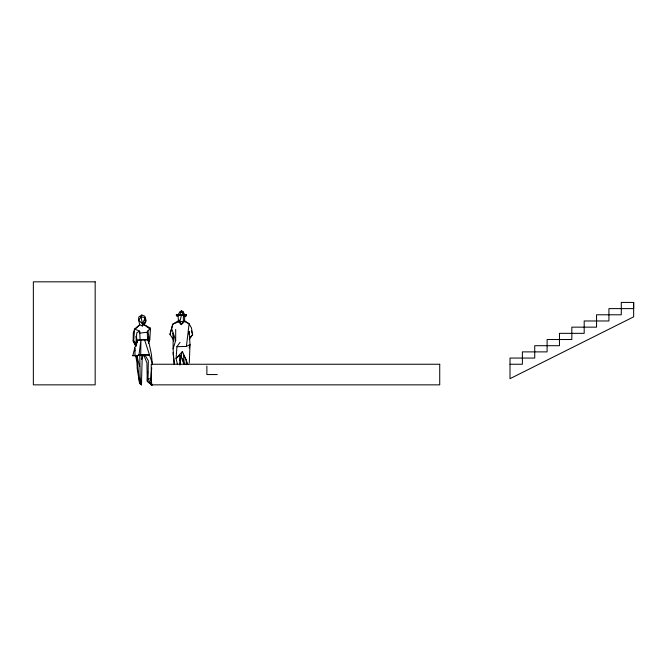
<?xml version="1.0" encoding="UTF-8"?>
<svg xmlns="http://www.w3.org/2000/svg" width="667" height="667" viewBox="0 0 667 667"><rect width="100%" height="100%" fill="white"/><g stroke="black" fill="none" stroke-linecap="round" stroke-linejoin="round"><path stroke-width="1" d="M174.087 364.232L173.112 348.758L173.12 333.233L173.678 335.117M633.65 302.426L633.65 308.613L608.921 308.613L608.921 320.977L584.192 320.977L584.192 333.342L559.463 333.342L559.463 345.698L534.734 345.698L534.734 358.062L510.013 358.062L510.013 378.673L633.65 316.85L633.65 302.426L621.285 302.426L621.285 314.791L596.556 314.791L596.556 327.155L571.827 327.155L571.827 339.52L547.098 339.52L547.098 351.884L522.378 351.884L522.378 364.249L510.013 364.249M173.112 348.758L175.679 340.462L175.696 329.448M183.375 315.124L183.358 321.202L181.282 324.621L178.598 321.819L178.014 315.758L181.532 314.941L184.709 315.633L184.534 321.461L181.282 324.621L179.84 321.661L181.532 314.941M148.566 342.304L149.775 339.711L150.525 328.197L147.899 330.882L149.333 339.678L140.095 339.578L137.535 340.328L134.726 347.999L132.825 355.728L136.802 355.744L139.795 354.777L142.254 355.769L141.421 384.892L139.62 383.458L140.17 378.973L139.795 354.777L149.525 355.027L152.184 362.931L152.009 364.874M137.51 342.088L137.535 340.328L149.333 339.678M138.961 355.244L140.712 354.627L140.945 339.728L138.961 355.244L135.109 355.669L134.726 347.999L135.059 350.892M147.724 371.461L147.274 381.266L152.009 385.176L147.999 378.989L148.324 360.714L144.856 354.819L144.214 355.995L146.907 362.873L147.274 381.266L152.009 385.176L150.784 378.522L151.751 367.8M188.994 334.342L189.095 331.349L190.02 344.572L189.286 363.031M149.508 328.723L144.03 324.604L145.123 322.611L145.314 317.584L144.731 316.141L141.788 315.016L138.778 316.975L138.628 320.235L139.77 324.787L142.296 326.005L144.03 324.604L146.19 320.86L145.314 317.584L141.054 316.9L138.628 320.235L142.405 323.737L142.296 326.005M180.048 342.354L176.913 346.707L176.096 358.538L177.38 364.232M148.382 338.669L148.516 336.835L147.724 340.754M180.19 364.816L180.999 355.744L182.424 351.467L188.044 364.549M176.913 346.707L186.418 346.39L189.086 323.812L184.534 321.461L179.84 321.661M140.095 339.578L139.678 331.157L134.617 329.056L133.283 332.841L133.192 341.012L135.951 346.498M184.659 316.091L184.709 315.633M133.667 338.052L133.192 341.012L135.651 345.406M141.646 359.455L142.254 355.769L140.437 355.528M144.33 322.82L144.03 324.604L150.525 328.197L149.733 329.748M144.764 320.594L145.314 317.584L142.405 323.737L145.123 322.611M173.687 340.145L169.977 334.434L172.786 324.17L179.423 320.11M179.932 360.43L180.999 355.744L179.765 355.144L176.096 358.538L182.424 351.467M189.161 347.982L190.02 344.572L186.418 346.39M169.977 334.434L172.786 324.17L178.598 321.819M141.788 315.016L141.054 316.9L142.405 323.737M178.598 315.666L177.922 315.266L179.982 314.49L181.491 310.714L183.117 311.806L185.001 315.208L183.967 315.674M137.535 340.328L135.818 344.039L136.385 345.781M147.607 339.486L147.257 332.208L147.899 330.882M148.458 342.329L149.775 339.711M177.922 315.266L179.59 312.231L181.491 310.714L183.133 314.465L185.001 315.208M189.278 339.411L192.646 334.576L191.429 327.872L189.086 323.812M135.109 355.669L135.618 355.711L136.935 362.206L137.227 368.934L139.62 383.458L141.629 381.257L141.421 384.892L140.17 378.973M189.303 338.219L192.646 334.576L191.354 330.89M135.076 329.181L139.77 324.787L134.617 329.056L133.683 340.32L135.818 344.039L136.802 332.708L139.678 331.157M184 316.625L186.543 315.183L185.768 314.516L176.271 314.941L176.605 315.866L177.906 316M184.826 316.308L186.477 315.674L185.768 314.516M184.876 316.15L186.477 315.674L186.435 315.066M132.825 355.728L134.551 355.236M147.999 378.989L150.784 378.522L150.925 380.373M139.62 383.458L136.802 355.744L143.447 354.744L140.712 354.627M139.478 333.158L147.257 332.208M179.59 312.231L183.117 311.806L183.75 314.707M142.546 355.995L144.481 355.786M179.982 314.49L183.133 314.465M217.292 374.554L206.87 374.554L206.87 366.083M183.608 314.591L177.097 314.532L176.605 315.866M144.856 354.819L149.525 355.027L144.514 339.586M180.265 314.757L176.271 314.941M184.084 320.393L188.778 323.537M150.35 383.2L151.267 385.017M180.999 355.744L183.959 364.432L182.783 358.721M137.185 342.054L135.893 336.276M171.761 328.898L175.679 340.462M136.293 342.071L136.852 343.972M136.802 355.744L139.67 366.533M148.508 343.397L148.324 339.595L151.426 354.46L152.184 362.931M136.46 337.06L137.319 341.988M172.961 352.66L174.37 363.265M184.334 363.207L183.4 354.619L186.176 359.688L186.251 364.782M173.12 333.233L173.787 341.079M148.324 339.595L148.574 343.505M179.765 355.144L179.815 364.932M95.173 281.824L33.35 281.824L33.35 384.851L95.173 384.851L95.173 281.824M439.728 364.249L151.234 364.249L151.234 384.851L439.728 384.851L439.728 364.249"/></g></svg>
